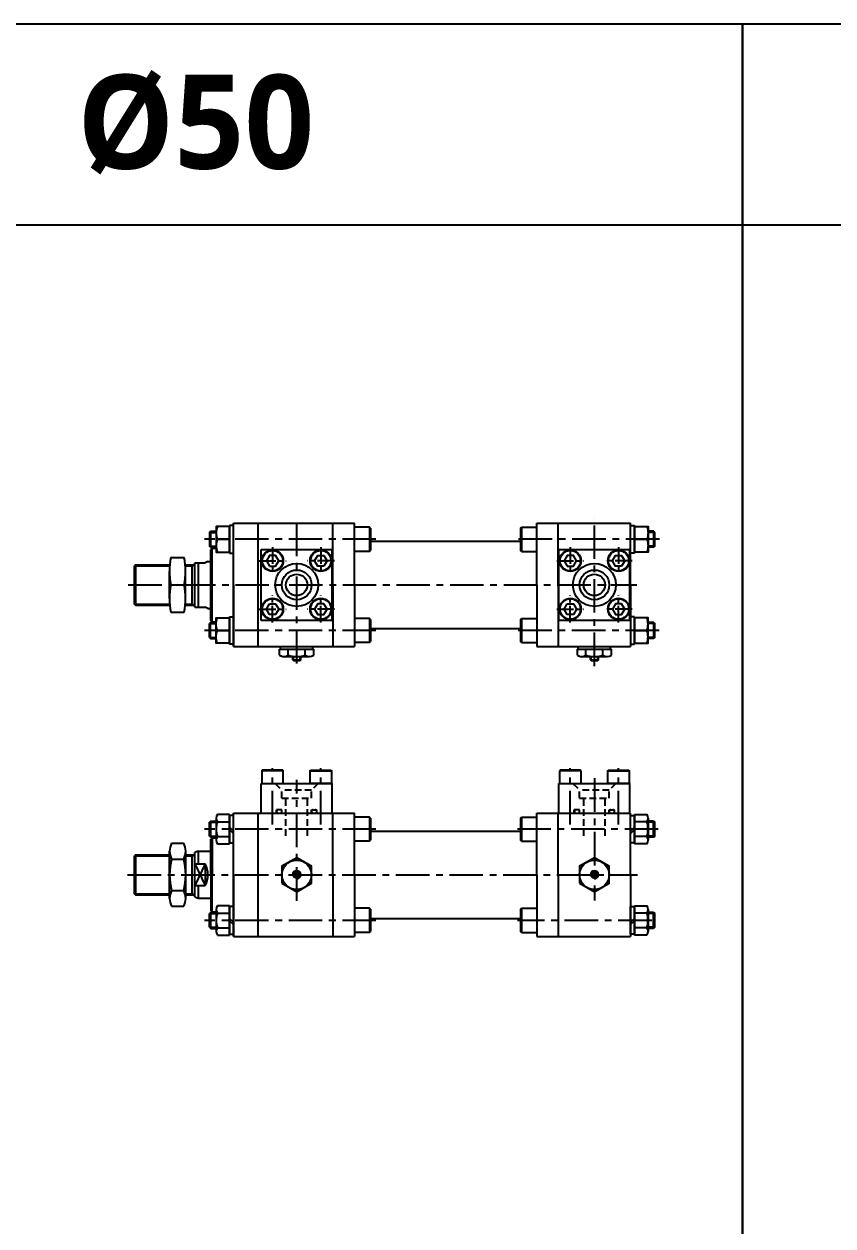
# Model space of a CAD drawing. Extents: x -819 to 8197, y 0 to 4058.
# Drawn here: x 1256 to 1859, y 3162 to 4058 of the extents above; entities that cross this region are included whole.
import ezdxf

# ---------------------------------------------------------------- set-up
doc = ezdxf.new("R2010")
doc.units = 0
doc.header["$LTSCALE"] = 10
doc.header["$MEASUREMENT"] = 0
for name, pattern in [('CENTER', [2, 1.25, -0.25, 0.25, -0.25]), ('CENTERX2', [4, 2.5, -0.5, 0.5, -0.5]), ('HIDDENX2', [0.75, 0.5, -0.25])]:
    doc.linetypes.add(name, pattern=pattern)
doc.layers.get('0').update_dxf_attribs({"linetype": 'CONTINUOUS'})
doc.layers.get('DEFPOINTS').update_dxf_attribs({"linetype": 'CONTINUOUS'})
for name, color, linetype in [('CEN', 1, 'CENTERX2'), ('CENTER', 1, 'CENTER'), ('HID', 2, 'HIDDENX2'), ('ML', 7, 'CONTINUOUS')]:
    doc.layers.add(name, color=color, linetype=linetype)
doc.styles.add('문자', font='romans.shx')

msp = doc.modelspace()

# ---------------------------------------------------------------- linework, layer by layer
for p, q in [((5324, 4058.11), (0, 4058.11)), ((1792, 2266.11), (1792, 4058.11)), ((1792, 4058.11), (1792, 2266.11)), ((2613, 3908.11), (971, 3908.11)), ((1462.49, 3584.11), (1461.99, 3583.61)), ((1678.49, 3584.11), (1678.99, 3583.61)), ((1678.49, 3584.11), (1684.49, 3584.11)), ((1684.49, 3584.11), (1683.99, 3583.61)), ((1456.99, 3583.61), (1461.99, 3583.61)), ((1678.99, 3583.61), (1683.99, 3583.61))]:
    msp.add_line(p, q)
at = {"color": 7, "linetype": 'Continuous'}
for p, q in [((1447.49, 3594.01), (1471.49, 3594.01)), ((1447.49, 3592.01), (1447.49, 3594.01)), ((1459.49, 3594.01), (1466.99, 3594.01)), ((1471.49, 3592.01), (1471.49, 3594.01)), ((1669.49, 3594.01), (1693.49, 3594.01)), ((1669.49, 3592.01), (1669.49, 3594.01)), ((1681.49, 3594.01), (1688.99, 3594.01)), ((1693.49, 3592.01), (1693.49, 3594.01)), ((1446.78, 3587.59), (1446.78, 3592.01)), ((1446.78, 3592.01), (1459.49, 3592.01)), ((1449.96, 3586.61), (1469.01, 3586.61)), ((1453.14, 3587.59), (1453.14, 3592.01)), ((1456.49, 3584.11), (1456.49, 3586.61)), ((1456.49, 3584.11), (1456.99, 3583.61)), ((1456.49, 3584.11), (1462.49, 3584.11)), ((1459.49, 3592.01), (1472.19, 3592.01)), ((1462.49, 3584.11), (1462.49, 3586.61)), ((1465.84, 3587.59), (1465.84, 3592.01)), ((1472.19, 3587.59), (1472.19, 3592.01)), ((1668.78, 3587.59), (1668.78, 3592.01)), ((1668.78, 3592.01), (1681.49, 3592.01)), ((1671.96, 3586.61), (1691.01, 3586.61)), ((1675.14, 3587.59), (1675.14, 3592.01)), ((1678.49, 3584.11), (1678.49, 3586.61)), ((1681.49, 3592.01), (1694.19, 3592.01)), ((1684.49, 3584.11), (1684.49, 3586.61)), ((1687.84, 3587.59), (1687.84, 3592.01)), ((1694.19, 3587.59), (1694.19, 3592.01))]:
    msp.add_line(p, q, dxfattribs=at)
for points in [[(1448.49, 3417.55), (1459.49, 3411.2), (1470.49, 3417.55), (1470.49, 3430.25), (1459.49, 3436.61), (1448.49, 3430.25)], [(1670.49, 3417.55), (1681.49, 3411.2), (1692.49, 3417.55), (1692.49, 3430.25), (1681.49, 3436.61), (1670.49, 3430.25)], [(1458.62, 3425.4), (1457.75, 3423.9), (1458.62, 3422.4), (1460.35, 3422.4), (1461.22, 3423.9), (1460.35, 3425.4)], [(1680.62, 3425.4), (1679.75, 3423.9), (1680.62, 3422.4), (1682.35, 3422.4), (1683.22, 3423.9), (1682.35, 3425.4)]]:
    msp.add_lwpolyline(points, close=True, dxfattribs=at)
for centre, radius in [((1459.49, 3423.9), 11), ((1681.49, 3423.9), 11), ((1459.49, 3423.9), 2.5), ((1681.49, 3423.9), 2.5)]:
    msp.add_circle(centre, radius, dxfattribs=at)
for centre, radius, start, end in [((1449.96, 3592.23), 5.62, 235.61575, 270), ((1449.96, 3592.23), 5.62, 235.61575, 304.38425), ((1459.49, 3607.63), 21.02, 252.41205, 270), ((1459.49, 3607.63), 21.02, 270, 287.58795), ((1469.01, 3592.23), 5.62, 235.61575, 304.38425), ((1671.96, 3592.23), 5.62, 235.61575, 270), ((1671.96, 3592.23), 5.62, 235.61575, 304.38425), ((1681.49, 3607.63), 21.02, 252.41205, 270), ((1681.49, 3607.63), 21.02, 270, 287.58795), ((1691.01, 3592.23), 5.62, 235.61575, 304.38425)]:
    msp.add_arc(centre, radius, start, end, dxfattribs=at)
at = {"layer": 'CEN'}
for p, q in [((1459.49, 3581.36), (1459.49, 3689.51)), ((1681.49, 3579.4), (1681.49, 3689.51)), ((1518.56, 3674.01), (1390.62, 3674.01)), ((1729.98, 3674.01), (1624.24, 3674.01)), ((1333.83, 3640.01), (1713.15, 3640.01)), ((1518.56, 3606.01), (1390.62, 3606.01)), ((1729.7, 3606.01), (1624.24, 3606.01)), ((1441.49, 3461.47), (1441.49, 3503.47)), ((1477.49, 3461.47), (1477.49, 3503.47)), ((1663.49, 3461.47), (1663.49, 3503.47)), ((1699.49, 3461.47), (1699.49, 3503.47)), ((1459.49, 3404.57), (1459.49, 3494.72)), ((1681.49, 3495.9), (1681.49, 3404.8)), ((1518.56, 3457.9), (1390.62, 3457.9)), ((1729.06, 3457.9), (1624.24, 3457.9)), ((1333.41, 3423.9), (1713.68, 3423.9)), ((1518.56, 3389.9), (1390.62, 3389.9)), ((1724.2, 3389.9), (1624.24, 3389.9))]:
    msp.add_line(p, q, dxfattribs=at)
at = {"layer": 'CENTER'}
for p, q in [((1399.4, 3674.01), (1409.58, 3674.01)), ((1721.58, 3674.01), (1711.4, 3674.01)), ((1441.49, 3668.1), (1441.49, 3647.92)), ((1477.49, 3668.1), (1477.49, 3647.92)), ((1663.49, 3668.1), (1663.49, 3647.92)), ((1699.49, 3668.1), (1699.49, 3647.92)), ((1431.4, 3658.01), (1451.58, 3658.01)), ((1487.58, 3658.01), (1467.4, 3658.01)), ((1653.4, 3658.01), (1673.58, 3658.01)), ((1709.58, 3658.01), (1689.4, 3658.01)), ((1441.49, 3611.92), (1441.49, 3632.1)), ((1477.49, 3611.92), (1477.49, 3632.1)), ((1663.49, 3611.92), (1663.49, 3632.1)), ((1699.49, 3611.92), (1699.49, 3632.1)), ((1431.4, 3622.01), (1451.58, 3622.01)), ((1487.58, 3622.01), (1467.4, 3622.01)), ((1653.4, 3622.01), (1673.58, 3622.01)), ((1709.58, 3622.01), (1689.4, 3622.01)), ((1399.4, 3606.01), (1409.58, 3606.01)), ((1721.58, 3606.01), (1711.4, 3606.01))]:
    msp.add_line(p, q, dxfattribs=at)
at = {"layer": 'DEFPOINTS', "color": 0, "linetype": 'ByBlock'}
for p in [(1396.49, 3667.51), (1396.49, 3612.51), (1396.49, 3451.4), (1383.49, 3407.4), (1396.49, 3396.4)]:
    msp.add_point(p, dxfattribs=at)
at = {"layer": 'HID'}
for p, q in [((1443.49, 3491.9), (1448.39, 3487)), ((1470.59, 3487), (1448.39, 3487)), ((1448.39, 3480.9), (1448.39, 3487)), ((1448.39, 3480.9), (1448.39, 3487)), ((1475.49, 3491.9), (1470.59, 3487)), ((1470.59, 3480.9), (1470.59, 3487)), ((1665.49, 3491.9), (1670.39, 3487)), ((1692.59, 3487), (1670.39, 3487)), ((1670.39, 3480.9), (1670.39, 3487)), ((1670.39, 3480.9), (1670.39, 3487)), ((1697.49, 3491.9), (1692.59, 3487)), ((1692.59, 3480.9), (1692.59, 3487)), ((1448.39, 3480.9), (1470.59, 3480.9)), ((1451.49, 3452.88), (1451.49, 3480.9)), ((1467.49, 3452.88), (1467.49, 3480.9)), ((1670.39, 3480.9), (1692.59, 3480.9)), ((1673.49, 3452.88), (1673.49, 3480.9)), ((1689.49, 3452.88), (1689.49, 3480.9)), ((1448.49, 3472.3), (1444.49, 3472.3)), ((1444.49, 3469.9), (1444.49, 3472.3)), ((1448.49, 3469.9), (1448.49, 3472.3)), ((1470.49, 3472.3), (1474.49, 3472.3)), ((1470.49, 3469.9), (1470.49, 3472.3)), ((1474.49, 3469.9), (1474.49, 3472.3)), ((1666.49, 3469.9), (1666.49, 3472.3)), ((1670.49, 3472.3), (1666.49, 3472.3)), ((1670.49, 3469.9), (1670.49, 3472.3)), ((1692.49, 3472.3), (1696.49, 3472.3)), ((1692.49, 3469.9), (1692.49, 3472.3)), ((1696.49, 3469.9), (1696.49, 3472.3))]:
    msp.add_line(p, q, dxfattribs=at)
for centre, start, end in [((1445.72, 3471.1), 90, 270), ((1447.24, 3471.1), 270, 90), ((1471.73, 3471.1), 90, 270), ((1473.26, 3471.1), 270, 90), ((1667.72, 3471.1), 90, 270), ((1669.24, 3471.1), 270, 90), ((1693.73, 3471.1), 90, 270), ((1695.26, 3471.1), 270, 90)]:
    msp.add_arc(centre, 1.2, start, end, dxfattribs=at)
at = {"layer": 'ML'}
for p, q in [((1409.49, 3663.71), (1409.49, 3684.31)), ((1409.49, 3684.31), (1409.49, 3663.71)), ((1412.49, 3684.31), (1409.49, 3684.31)), ((1412.49, 3686.01), (1502.49, 3686.01)), ((1412.49, 3640.01), (1412.49, 3686.01)), ((1412.49, 3594.01), (1412.49, 3686.01)), ((1412.49, 3640.01), (1412.49, 3686.01)), ((1412.49, 3663.71), (1412.49, 3684.31)), ((1430.49, 3686.01), (1430.49, 3594.01)), ((1486.49, 3640.01), (1486.49, 3686.01)), ((1502.49, 3640.01), (1502.49, 3686.01)), ((1502.49, 3640.01), (1502.49, 3686.01)), ((1513.79, 3683.01), (1502.49, 3683.01)), ((1513.79, 3683.01), (1513.79, 3665.01)), ((1514.49, 3682.31), (1513.79, 3683.01)), ((1626.49, 3682.31), (1627.19, 3683.01)), ((1627.19, 3683.01), (1638.49, 3683.01)), ((1627.19, 3683.01), (1627.19, 3665.01)), ((1638.49, 3640.01), (1638.49, 3686.01)), ((1638.49, 3686.01), (1708.49, 3686.01)), ((1654.49, 3640.01), (1654.49, 3686.01)), ((1708.49, 3640.01), (1708.49, 3686.01)), ((1708.49, 3663.71), (1708.49, 3684.31)), ((1708.49, 3684.31), (1711.49, 3684.31)), ((1711.49, 3663.71), (1711.49, 3684.31)), ((1711.49, 3684.31), (1711.49, 3663.71)), ((1394.4, 3679.14), (1395.27, 3680.01)), ((1394.4, 3679.14), (1394.4, 3668.89)), ((1395.27, 3680.01), (1395.27, 3668.01)), ((1395.27, 3680.01), (1399.4, 3680.01)), ((1409.49, 3674.01), (1400.33, 3674.01)), ((1514.49, 3682.31), (1514.49, 3665.71)), ((1626.49, 3682.31), (1626.49, 3665.71)), ((1711.49, 3674.01), (1720.64, 3674.01)), ((1725.7, 3680.01), (1721.58, 3680.01)), ((1725.7, 3668.01), (1725.7, 3680.01)), ((1725.7, 3680.01), (1726.58, 3679.14)), ((1726.58, 3668.89), (1726.58, 3679.14)), ((1395.27, 3668.01), (1394.4, 3668.89)), ((1395.27, 3668.01), (1399.4, 3668.01)), ((1396.49, 3667.51), (1395.49, 3666.51)), ((1395.49, 3613.51), (1395.49, 3666.51)), ((1396.49, 3612.51), (1396.49, 3668.01)), ((1396.49, 3667.51), (1399.49, 3667.51)), ((1432.99, 3666.51), (1485.99, 3666.51)), ((1432.99, 3613.51), (1432.99, 3666.51)), ((1485.99, 3666.51), (1485.99, 3613.51)), ((1485.99, 3613.51), (1485.99, 3666.51)), ((1513.79, 3665.01), (1502.49, 3665.01)), ((1513.79, 3665.01), (1514.49, 3665.71)), ((1514.49, 3672.51), (1626.49, 3672.51)), ((1627.19, 3665.01), (1626.49, 3665.71)), ((1627.19, 3665.01), (1638.49, 3665.01)), ((1654.99, 3666.51), (1707.99, 3666.51)), ((1654.99, 3613.51), (1654.99, 3666.51)), ((1707.99, 3613.51), (1707.99, 3666.51)), ((1707.99, 3666.51), (1707.99, 3613.51)), ((1725.7, 3668.01), (1721.58, 3668.01)), ((1726.58, 3668.89), (1725.7, 3668.01)), ((1365.67, 3660.36), (1375.67, 3660.36)), ((1383.49, 3623.51), (1383.49, 3656.51)), ((1383.49, 3656.51), (1391.35, 3656.51)), ((1385.99, 3656.51), (1385.99, 3640.01)), ((1393.31, 3657.51), (1391.35, 3656.51)), ((1393.31, 3657.51), (1395.49, 3657.51)), ((1409.49, 3663.71), (1412.49, 3663.71)), ((1711.49, 3663.71), (1708.49, 3663.71)), ((1339.24, 3655.01), (1338.49, 3654.26)), ((1338.49, 3625.76), (1338.49, 3654.26)), ((1339.24, 3655.01), (1339.24, 3625.01)), ((1339.24, 3655.01), (1364.89, 3655.01)), ((1364.67, 3629.83), (1364.67, 3650.19)), ((1376.45, 3655.01), (1383.49, 3655.01)), ((1376.67, 3629.83), (1376.67, 3650.19)), ((1381.49, 3625.01), (1381.49, 3655.01)), ((1365.67, 3640.01), (1375.67, 3640.01)), ((1385.99, 3640.01), (1385.99, 3623.51)), ((1412.49, 3640.01), (1412.49, 3594.01)), ((1412.49, 3640.01), (1412.49, 3594.01)), ((1486.49, 3640.01), (1486.49, 3594.01)), ((1502.49, 3640.01), (1502.49, 3594.01)), ((1502.49, 3640.01), (1502.49, 3594.01)), ((1638.49, 3640.01), (1638.49, 3594.01)), ((1654.49, 3640.01), (1654.49, 3594.01)), ((1708.49, 3640.01), (1708.49, 3594.01)), ((1339.24, 3625.01), (1338.49, 3625.76)), ((1338.49, 3625.76), (1339.24, 3625.01)), ((1339.24, 3625.01), (1364.75, 3625.01)), ((1339.24, 3625.01), (1364.89, 3625.01)), ((1376.45, 3625.01), (1383.49, 3625.01)), ((1376.75, 3625.01), (1383.49, 3625.01)), ((1383.49, 3623.51), (1391.35, 3623.51)), ((1393.31, 3622.51), (1391.35, 3623.51)), ((1393.31, 3622.51), (1395.49, 3622.51)), ((1365.67, 3619.66), (1375.67, 3619.66)), ((1395.27, 3612.01), (1394.4, 3611.14)), ((1394.4, 3600.89), (1394.4, 3611.14)), ((1395.27, 3600.01), (1395.27, 3612.01)), ((1395.27, 3612.01), (1399.4, 3612.01)), ((1395.36, 3612.01), (1399.49, 3612.01)), ((1396.49, 3612.51), (1395.49, 3613.51)), ((1396.49, 3612.51), (1399.49, 3612.51)), ((1409.49, 3595.71), (1409.49, 3616.31)), ((1409.49, 3616.31), (1409.49, 3595.71)), ((1409.49, 3616.31), (1412.49, 3616.31)), ((1412.49, 3616.31), (1412.49, 3595.71)), ((1485.99, 3613.51), (1432.99, 3613.51)), ((1513.79, 3615.01), (1502.49, 3615.01)), ((1513.79, 3615.01), (1513.79, 3597.01)), ((1514.49, 3614.31), (1513.79, 3615.01)), ((1514.49, 3614.31), (1514.49, 3597.71)), ((1626.49, 3614.31), (1627.19, 3615.01)), ((1626.49, 3614.31), (1626.49, 3597.71)), ((1627.19, 3615.01), (1638.49, 3615.01)), ((1627.19, 3615.01), (1627.19, 3597.01)), ((1707.99, 3613.51), (1654.99, 3613.51)), ((1708.49, 3616.31), (1708.49, 3595.71)), ((1711.49, 3616.31), (1708.49, 3616.31)), ((1711.49, 3616.31), (1711.49, 3595.71)), ((1711.49, 3595.71), (1711.49, 3616.31)), ((1725.7, 3612.01), (1721.58, 3612.01)), ((1725.7, 3600.01), (1725.7, 3612.01)), ((1725.7, 3612.01), (1726.58, 3611.14)), ((1726.58, 3600.89), (1726.58, 3611.14)), ((1409.49, 3606.01), (1400.33, 3606.01)), ((1514.49, 3607.51), (1626.49, 3607.51)), ((1711.49, 3606.01), (1720.64, 3606.01)), ((1394.4, 3600.89), (1395.27, 3600.01)), ((1395.27, 3600.01), (1399.4, 3600.01)), ((1412.49, 3595.71), (1409.49, 3595.71)), ((1412.49, 3594.01), (1502.49, 3594.01)), ((1513.79, 3597.01), (1502.49, 3597.01)), ((1513.79, 3597.01), (1514.49, 3597.71)), ((1627.19, 3597.01), (1626.49, 3597.71)), ((1627.19, 3597.01), (1638.49, 3597.01)), ((1638.49, 3594.01), (1708.49, 3594.01)), ((1708.49, 3595.71), (1711.49, 3595.71)), ((1725.7, 3600.01), (1721.58, 3600.01)), ((1726.58, 3600.89), (1725.7, 3600.01)), ((1433.83, 3501.9), (1433.49, 3501.3)), ((1433.49, 3501.3), (1433.49, 3491.9)), ((1449.49, 3501.3), (1433.49, 3501.3)), ((1449.14, 3501.9), (1433.83, 3501.9)), ((1449.49, 3501.3), (1449.14, 3501.9)), ((1449.49, 3491.9), (1449.49, 3501.3)), ((1469.49, 3501.3), (1469.83, 3501.9)), ((1469.49, 3491.9), (1469.49, 3501.3)), ((1469.49, 3501.3), (1485.49, 3501.3)), ((1469.83, 3501.9), (1485.14, 3501.9)), ((1485.14, 3501.9), (1485.49, 3501.3)), ((1485.49, 3501.3), (1485.49, 3491.9)), ((1655.83, 3501.9), (1655.49, 3501.3)), ((1671.49, 3501.3), (1655.49, 3501.3)), ((1655.49, 3501.3), (1655.49, 3491.9)), ((1671.14, 3501.9), (1655.83, 3501.9)), ((1671.49, 3501.3), (1671.14, 3501.9)), ((1671.49, 3491.9), (1671.49, 3501.3)), ((1691.49, 3501.3), (1691.83, 3501.9)), ((1691.49, 3501.3), (1707.49, 3501.3)), ((1691.49, 3491.9), (1691.49, 3501.3)), ((1691.83, 3501.9), (1707.14, 3501.9)), ((1707.14, 3501.9), (1707.49, 3501.3)), ((1707.49, 3501.3), (1707.49, 3491.9)), ((1432.99, 3491.9), (1485.99, 3491.9)), ((1432.99, 3469.9), (1432.99, 3491.9)), ((1485.49, 3491.9), (1469.49, 3491.9)), ((1485.99, 3469.9), (1485.99, 3491.9)), ((1654.99, 3491.9), (1707.99, 3491.9)), ((1654.99, 3469.9), (1654.99, 3491.9)), ((1707.49, 3491.9), (1691.49, 3491.9)), ((1707.99, 3469.9), (1707.99, 3491.9)), ((1409.49, 3468.87), (1400.33, 3468.87)), ((1409.49, 3446.93), (1409.49, 3468.87)), ((1409.49, 3468.2), (1409.49, 3447.6)), ((1412.49, 3468.2), (1409.49, 3468.2)), ((1412.49, 3377.9), (1412.49, 3469.9)), ((1412.49, 3469.9), (1502.49, 3469.9)), ((1412.49, 3423.9), (1412.49, 3469.9)), ((1412.49, 3423.9), (1412.49, 3469.9)), ((1412.49, 3447.6), (1412.49, 3468.2)), ((1430.49, 3469.9), (1430.49, 3377.9)), ((1486.49, 3423.9), (1486.49, 3469.9)), ((1502.49, 3423.9), (1502.49, 3469.9)), ((1502.49, 3423.9), (1502.49, 3469.9)), ((1638.49, 3469.9), (1708.49, 3469.9)), ((1638.49, 3423.9), (1638.49, 3469.9)), ((1654.49, 3423.9), (1654.49, 3469.9)), ((1708.49, 3423.9), (1708.49, 3469.9)), ((1708.49, 3468.2), (1711.49, 3468.2)), ((1708.49, 3447.6), (1708.49, 3468.2)), ((1711.49, 3468.87), (1720.64, 3468.87)), ((1711.49, 3446.93), (1711.49, 3468.87)), ((1711.49, 3468.2), (1711.49, 3447.6)), ((1395.36, 3463.9), (1394.49, 3463.03)), ((1394.49, 3452.78), (1394.49, 3463.03)), ((1395.36, 3451.9), (1395.36, 3463.9)), ((1395.36, 3463.9), (1399.49, 3463.9)), ((1399.49, 3466.13), (1399.49, 3449.68)), ((1400.33, 3463.39), (1409.49, 3463.39)), ((1409.49, 3459.36), (1412.49, 3456.58)), ((1513.79, 3466.9), (1502.49, 3466.9)), ((1513.79, 3466.9), (1513.79, 3448.9)), ((1514.49, 3466.2), (1513.79, 3466.9)), ((1514.49, 3466.2), (1514.49, 3449.6)), ((1626.49, 3466.2), (1627.19, 3466.9)), ((1626.49, 3466.2), (1626.49, 3449.6)), ((1627.19, 3466.9), (1638.49, 3466.9)), ((1627.19, 3466.9), (1627.19, 3448.9)), ((1711.49, 3459.36), (1708.49, 3456.58)), ((1720.64, 3463.39), (1711.49, 3463.39)), ((1721.49, 3466.13), (1721.49, 3449.68)), ((1725.61, 3463.9), (1721.49, 3463.9)), ((1725.61, 3463.9), (1726.49, 3463.03)), ((1725.61, 3451.9), (1725.61, 3463.9)), ((1726.49, 3452.78), (1726.49, 3463.03)), ((1394.49, 3452.78), (1395.36, 3451.9)), ((1395.36, 3451.9), (1399.49, 3451.9)), ((1396.49, 3451.4), (1395.49, 3450.4)), ((1395.49, 3423.9), (1395.49, 3450.4)), ((1396.49, 3451.4), (1399.49, 3451.4)), ((1396.49, 3451.4), (1396.49, 3423.9)), ((1400.33, 3452.42), (1409.49, 3452.42)), ((1409.49, 3457.57), (1412.49, 3454.79)), ((1513.79, 3448.9), (1514.49, 3449.6)), ((1514.49, 3456.4), (1626.49, 3456.4)), ((1627.19, 3448.9), (1626.49, 3449.6)), ((1711.49, 3457.57), (1708.49, 3454.79)), ((1720.64, 3452.42), (1711.49, 3452.42)), ((1725.61, 3451.9), (1721.49, 3451.9)), ((1726.49, 3452.78), (1725.61, 3451.9)), ((1364.75, 3406.28), (1364.75, 3441.53)), ((1366.25, 3447.4), (1375.25, 3447.4)), ((1376.75, 3406.28), (1376.75, 3441.53)), ((1376.75, 3406.28), (1376.75, 3441.53)), ((1385.99, 3441.4), (1383.49, 3440.4)), ((1385.99, 3441.4), (1395.49, 3441.4)), ((1385.99, 3441.4), (1385.99, 3432.01)), ((1400.33, 3446.93), (1409.49, 3446.93)), ((1409.49, 3447.6), (1412.49, 3447.6)), ((1513.79, 3448.9), (1502.49, 3448.9)), ((1627.19, 3448.9), (1638.49, 3448.9)), ((1711.49, 3447.6), (1708.49, 3447.6)), ((1720.64, 3446.93), (1711.49, 3446.93)), ((1339.24, 3438.9), (1338.49, 3438.15)), ((1338.49, 3409.65), (1338.49, 3438.15)), ((1339.24, 3438.9), (1364.75, 3438.9)), ((1339.24, 3438.9), (1339.24, 3408.9)), ((1366.25, 3435.65), (1375.25, 3435.65)), ((1376.75, 3438.9), (1383.49, 3438.9)), ((1381.49, 3408.9), (1381.49, 3438.9)), ((1383.49, 3407.4), (1383.49, 3440.4)), ((1383.49, 3432.01), (1391.35, 3432.01)), ((1391.35, 3432.01), (1391.35, 3415.8)), ((1395.49, 3423.9), (1395.49, 3397.4)), ((1396.49, 3396.4), (1396.49, 3423.9)), ((1412.49, 3423.9), (1412.49, 3377.9)), ((1412.49, 3423.9), (1412.49, 3377.9)), ((1486.49, 3423.9), (1486.49, 3377.9)), ((1502.49, 3423.9), (1502.49, 3377.9)), ((1502.49, 3423.9), (1502.49, 3377.9)), ((1638.49, 3423.9), (1638.49, 3377.9)), ((1654.49, 3423.9), (1654.49, 3377.9)), ((1708.49, 3423.9), (1708.49, 3377.9)), ((1383.49, 3415.8), (1391.35, 3415.8)), ((1385.99, 3415.8), (1385.99, 3406.4)), ((1338.49, 3409.65), (1339.24, 3408.9)), ((1339.24, 3408.9), (1338.49, 3409.65)), ((1339.24, 3408.9), (1364.75, 3408.9)), ((1339.24, 3408.9), (1364.75, 3408.9)), ((1366.25, 3412.15), (1375.25, 3412.15)), ((1376.75, 3408.9), (1383.49, 3408.9)), ((1376.75, 3408.9), (1383.49, 3408.9)), ((1383.49, 3407.4), (1385.99, 3406.4)), ((1385.99, 3406.4), (1395.49, 3406.4)), ((1366.25, 3400.4), (1375.25, 3400.4)), ((1395.36, 3395.9), (1394.49, 3395.03)), ((1395.36, 3383.9), (1395.36, 3395.9)), ((1395.36, 3395.9), (1399.49, 3395.9)), ((1396.49, 3396.4), (1395.49, 3397.4)), ((1396.49, 3396.4), (1399.49, 3396.4)), ((1399.49, 3398.13), (1399.49, 3381.68)), ((1409.49, 3400.87), (1400.33, 3400.87)), ((1409.49, 3378.93), (1409.49, 3400.87)), ((1409.49, 3400.2), (1409.49, 3379.6)), ((1412.49, 3400.2), (1409.49, 3400.2)), ((1412.49, 3379.6), (1412.49, 3400.2)), ((1513.79, 3398.9), (1502.49, 3398.9)), ((1513.79, 3398.9), (1513.79, 3380.9)), ((1514.49, 3398.2), (1513.79, 3398.9)), ((1514.49, 3398.2), (1514.49, 3381.6)), ((1626.49, 3398.2), (1627.19, 3398.9)), ((1626.49, 3398.2), (1626.49, 3381.6)), ((1627.19, 3398.9), (1627.19, 3380.9)), ((1627.19, 3398.9), (1638.49, 3398.9)), ((1708.49, 3379.6), (1708.49, 3400.2)), ((1708.49, 3400.2), (1711.49, 3400.2)), ((1711.49, 3378.93), (1711.49, 3400.87)), ((1711.49, 3400.87), (1720.64, 3400.87)), ((1711.49, 3400.2), (1711.49, 3379.6)), ((1721.49, 3398.13), (1721.49, 3381.68)), ((1725.61, 3395.9), (1721.49, 3395.9)), ((1725.61, 3383.9), (1725.61, 3395.9)), ((1725.61, 3395.9), (1726.49, 3395.03)), ((1394.49, 3384.78), (1394.49, 3395.03)), ((1400.33, 3395.39), (1409.49, 3395.39)), ((1409.49, 3391.36), (1412.49, 3388.58)), ((1409.49, 3389.57), (1412.49, 3386.79)), ((1514.49, 3391.4), (1626.49, 3391.4)), ((1711.49, 3391.36), (1708.49, 3388.58)), ((1711.49, 3389.57), (1708.49, 3386.79)), ((1720.64, 3395.39), (1711.49, 3395.39)), ((1726.49, 3384.78), (1726.49, 3395.03)), ((1394.49, 3384.78), (1395.36, 3383.9)), ((1395.36, 3383.9), (1399.49, 3383.9)), ((1400.33, 3384.42), (1409.49, 3384.42)), ((1400.33, 3378.93), (1409.49, 3378.93)), ((1409.49, 3379.6), (1412.49, 3379.6)), ((1513.79, 3380.9), (1502.49, 3380.9)), ((1513.79, 3380.9), (1514.49, 3381.6)), ((1627.19, 3380.9), (1626.49, 3381.6)), ((1627.19, 3380.9), (1638.49, 3380.9)), ((1711.49, 3379.6), (1708.49, 3379.6)), ((1720.64, 3384.42), (1711.49, 3384.42)), ((1720.64, 3378.93), (1711.49, 3378.93)), ((1725.61, 3383.9), (1721.49, 3383.9)), ((1726.49, 3384.78), (1725.61, 3383.9)), ((1412.49, 3377.9), (1502.49, 3377.9)), ((1638.49, 3377.9), (1708.49, 3377.9))]:
    msp.add_line(p, q, dxfattribs=at)
at = {"layer": 'ML', "color": 2}
for p, q in [((1394.4, 3679.14), (1399.4, 3679.14)), ((1726.58, 3679.14), (1721.58, 3679.14)), ((1394.4, 3668.89), (1399.4, 3668.89)), ((1726.58, 3668.89), (1721.58, 3668.89)), ((1338.49, 3654.26), (1364.83, 3654.26)), ((1376.51, 3654.26), (1381.49, 3654.26)), ((1381.49, 3654.26), (1382.81, 3655.01)), ((1338.49, 3625.76), (1364.83, 3625.76)), ((1376.51, 3625.76), (1381.49, 3625.76)), ((1381.49, 3625.76), (1382.81, 3625.01)), ((1394.4, 3611.14), (1399.4, 3611.14)), ((1726.58, 3611.14), (1721.58, 3611.14)), ((1394.4, 3600.89), (1399.4, 3600.89)), ((1726.58, 3600.89), (1721.58, 3600.89)), ((1456.99, 3583.61), (1456.99, 3586.61)), ((1461.99, 3583.61), (1461.99, 3586.61)), ((1678.99, 3583.61), (1678.99, 3586.61)), ((1683.99, 3583.61), (1683.99, 3586.61)), ((1394.49, 3463.03), (1399.49, 3463.03)), ((1726.49, 3463.03), (1721.49, 3463.03)), ((1394.49, 3452.78), (1399.49, 3452.78)), ((1726.49, 3452.78), (1721.49, 3452.78)), ((1338.49, 3438.15), (1364.75, 3438.15)), ((1376.75, 3438.15), (1381.49, 3438.15)), ((1381.49, 3438.15), (1382.81, 3438.9)), ((1391.35, 3432.01), (1383.49, 3415.8)), ((1383.49, 3432.01), (1391.35, 3415.8)), ((1338.49, 3409.65), (1364.75, 3409.65)), ((1376.75, 3409.65), (1381.49, 3409.65)), ((1381.49, 3409.65), (1382.81, 3408.9)), ((1394.49, 3395.03), (1399.49, 3395.03)), ((1726.49, 3395.03), (1721.49, 3395.03)), ((1394.49, 3384.78), (1399.49, 3384.78)), ((1726.49, 3384.78), (1721.49, 3384.78))]:
    msp.add_line(p, q, dxfattribs=at)
at = {"layer": 'ML'}
for points in [[(1409.49, 3683.51), (1399.49, 3683.51), (1399.49, 3664.51), (1409.49, 3664.51)], [(1711.49, 3683.51), (1721.49, 3683.51), (1721.49, 3664.51), (1711.49, 3664.51)], [(1409.49, 3596.51), (1399.49, 3596.51), (1399.49, 3615.51), (1409.49, 3615.51)], [(1711.49, 3596.51), (1721.49, 3596.51), (1721.49, 3615.51), (1711.49, 3615.51)]]:
    msp.add_lwpolyline(points, close=True, dxfattribs=at)
for points in [[(1400.33, 3683.51, 0.178633), (1400.33, 3674.01, 0.178633), (1400.33, 3664.51)], [(1720.64, 3683.51, -0.178633), (1720.64, 3674.01, -0.178633), (1720.64, 3664.51)], [(1400.33, 3596.51, -0.178633), (1400.33, 3606.01, -0.178633), (1400.33, 3615.51)], [(1720.64, 3596.51, 0.178633), (1720.64, 3606.01, 0.178633), (1720.64, 3615.51)]]:
    msp.add_lwpolyline(points, format="xyb", dxfattribs=at)
for points in [[(1439.18, 3654.01), (1443.8, 3654.01), (1446.1, 3658.01), (1443.8, 3662.01), (1439.18, 3662.01), (1436.87, 3658.01), (1439.18, 3654.01)], [(1479.8, 3654.01), (1475.18, 3654.01), (1472.87, 3658.01), (1475.18, 3662.01), (1479.8, 3662.01), (1482.1, 3658.01), (1479.8, 3654.01)], [(1661.18, 3654.01), (1665.8, 3654.01), (1668.1, 3658.01), (1665.8, 3662.01), (1661.18, 3662.01), (1658.87, 3658.01), (1661.18, 3654.01)], [(1701.8, 3654.01), (1697.18, 3654.01), (1694.87, 3658.01), (1697.18, 3662.01), (1701.8, 3662.01), (1704.1, 3658.01), (1701.8, 3654.01)], [(1439.18, 3626.01), (1443.8, 3626.01), (1446.1, 3622.01), (1443.8, 3618.01), (1439.18, 3618.01), (1436.87, 3622.01), (1439.18, 3626.01)], [(1479.8, 3626.01), (1475.18, 3626.01), (1472.87, 3622.01), (1475.18, 3618.01), (1479.8, 3618.01), (1482.1, 3622.01), (1479.8, 3626.01)], [(1661.18, 3626.01), (1665.8, 3626.01), (1668.1, 3622.01), (1665.8, 3618.01), (1661.18, 3618.01), (1658.87, 3622.01), (1661.18, 3626.01)], [(1701.8, 3626.01), (1697.18, 3626.01), (1694.87, 3622.01), (1697.18, 3618.01), (1701.8, 3618.01), (1704.1, 3622.01), (1701.8, 3626.01)]]:
    msp.add_lwpolyline(points, dxfattribs=at)
for centre, radius in [((1441.49, 3658.01), 8), ((1441.49, 3658.01), 7.65), ((1477.49, 3658.01), 8), ((1477.49, 3658.01), 7.65), ((1663.49, 3658.01), 8), ((1663.49, 3658.01), 7.65), ((1699.49, 3658.01), 8), ((1699.49, 3658.01), 7.65), ((1459.49, 3640.01), 16), ((1681.49, 3640.01), 16), ((1459.49, 3640.01), 11.1), ((1459.49, 3640.01), 8), ((1681.49, 3640.01), 11.1), ((1681.49, 3640.01), 8), ((1441.49, 3622.01), 8), ((1441.49, 3622.01), 7.65), ((1477.49, 3622.01), 8), ((1477.49, 3622.01), 7.65), ((1663.49, 3622.01), 8), ((1663.49, 3622.01), 7.65), ((1699.49, 3622.01), 8), ((1699.49, 3622.01), 7.65)]:
    msp.add_circle(centre, radius, dxfattribs=at)
for centre, radius, start, end in [((1416.94, 3650.19), 52.27, 168.77486, 191.22514), ((1324.4, 3650.19), 52.27, 348.77486, 11.22514), ((1416.94, 3629.84), 52.27, 168.77486, 191.22514), ((1324.4, 3629.84), 52.27, 348.77486, 11.22514), ((1404.34, 3466.13), 4.86, 145.61575, 214.38425), ((1716.63, 3466.13), 4.86, 325.61575, 34.38425), ((1417.64, 3457.9), 18.15, 162.41205, 197.58795), ((1703.33, 3457.9), 18.15, 342.41205, 17.58795), ((1404.34, 3449.68), 4.86, 145.61575, 214.38425), ((1716.63, 3449.68), 4.86, 325.61575, 34.38425), ((1377.01, 3441.53), 12.26, 151.35456, 208.64544), ((1364.5, 3441.53), 12.26, 331.35456, 28.64544), ((1411.52, 3423.9), 46.77, 165.44999, 194.55001), ((1329.98, 3423.9), 46.77, 345.44999, 14.55001), ((1375.55, 3423.9), 17.75, 332.8362, 27.1638), ((1377.01, 3406.28), 12.26, 151.35456, 208.64544), ((1364.5, 3406.28), 12.26, 331.35456, 28.64544), ((1404.34, 3398.13), 4.86, 145.61575, 214.38425), ((1716.63, 3398.13), 4.86, 325.61575, 34.38425), ((1417.64, 3389.9), 18.15, 162.41205, 197.58795), ((1703.33, 3389.9), 18.15, 342.41205, 17.58795), ((1404.34, 3381.68), 4.86, 145.61575, 214.38425), ((1716.63, 3381.68), 4.86, 325.61575, 34.38425)]:
    msp.add_arc(centre, radius, start, end, dxfattribs=at)
at = {"layer": 'ML', "color": 2}
for centre in [(1459.49, 3423.9), (1681.49, 3423.9)]:
    msp.add_arc(centre, 3, 270, 180, dxfattribs=at)

# ---------------------------------------------------------------- texts
at = {"insert": (1295.77, 4020.25), "char_height": 70, "attachment_point": 1, "style": '문자'}
msp.add_mtext_dynamic_manual_height_columns('{\\fMalgun Gothic|b1|i0|c129|p50;%%C50}', width=124.5326, gutter_width=16, heights=[-75.56], dxfattribs=at)

doc.saveas('drawing.dxf')
